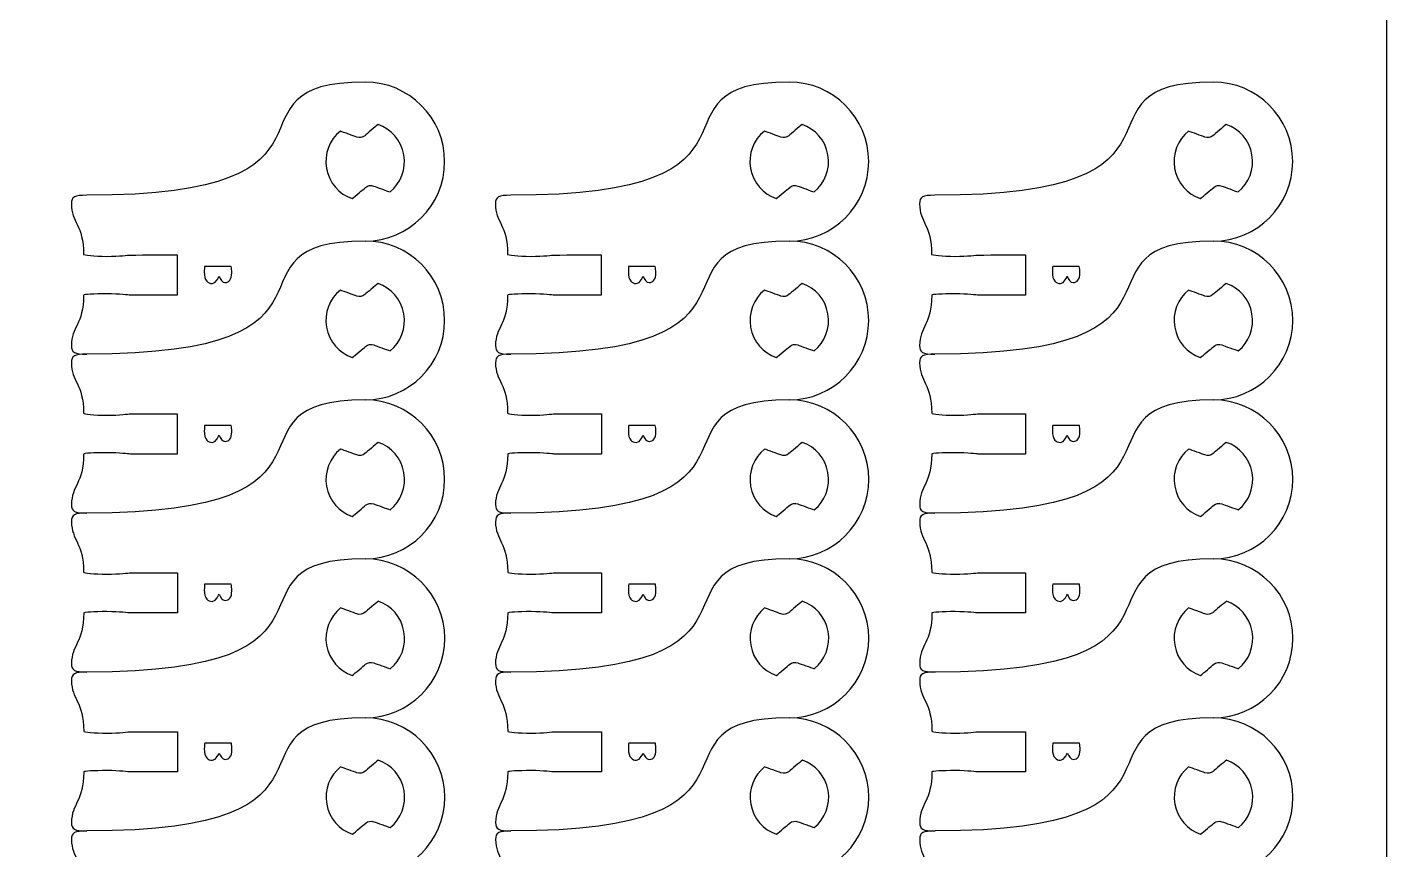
# Model space of a CAD drawing. Extents: x 0 to 300, y 0 to 300.
# Drawn here: x 198.5 to 300, y 53.7 to 115.2 of the extents above; entities that cross this region are included whole.
import ezdxf

# ---------------------------------------------------------------- set-up
doc = ezdxf.new("R2010")
doc.units = 0
doc.header["$MEASUREMENT"] = 0
doc.layers.add('DEFAULT', color=7, linetype='CONTINUOUS')

msp = doc.modelspace()

# ---------------------------------------------------------------- linework, layer by layer
at = {"layer": 'DEFAULT', "color": 1}
for points, knots in [([(295, 0.1), (198.33, 0.1), (101.67, 0.1), (5, 0.1), (2.25, 0.1), (0, 2.35), (0, 5.1), (0, 101.77), (0, 198.43), (0, 295.1), (0, 297.85), (2.25, 300.1), (5, 300.1), (101.67, 300.1), (198.33, 300.1), (295, 300.1), (297.75, 300.1), (300, 297.85), (300, 295.1), (300, 198.43), (300, 101.77), (300, 5.1), (300, 2.35), (297.75, 0.1), (295, 0.1)], [0, 0, 0, 0, 822.047, 822.047, 822.047, 823.047, 823.047, 823.047, 1645.094, 1645.094, 1645.094, 1646.094, 1646.094, 1646.094, 2468.141, 2468.141, 2468.141, 2469.141, 2469.141, 2469.141, 3291.188, 3291.188, 3291.188, 3292.188, 3292.188, 3292.188, 3292.188]), ([(223.69, 99.18), (226.96, 99.18), (229.63, 101.85), (229.63, 105.12), (229.63, 108.39), (226.96, 111.06), (223.69, 111.05), (212.27, 111.05), (224.17, 102.6), (202.9, 102.6), (201.97, 102.6), (201.75, 102.48), (201.75, 101.96), (201.75, 100.56), (202.66, 100.4), (202.66, 98.19), (202.67, 98.13), (203.45, 98.04), (204.41, 98.04), (205.37, 98.04), (205.98, 98.14), (206.16, 98.14), (207.03, 98.14), (209.66, 98.15), (209.66, 98.15), (209.66, 97.15), (209.66, 96.15), (209.66, 95.14), (208.49, 95.14), (207.32, 95.14), (206.16, 95.14), (205.98, 95.14), (205.38, 95.24), (204.41, 95.24), (203.44, 95.24), (202.66, 95.2), (202.66, 95.14), (202.66, 92.93), (201.75, 92.77), (201.75, 91.38), (201.75, 90.86), (201.98, 90.74), (202.9, 90.74)], [0, 0, 0, 0, 1, 1, 1, 2, 2, 2, 3, 3, 3, 4, 4, 4, 5, 5, 5, 6, 6, 6, 7, 7, 7, 8, 8, 8, 16.51, 16.51, 16.51, 26.431, 26.431, 26.431, 27.431, 27.431, 27.431, 28.431, 28.431, 28.431, 29.431, 29.431, 29.431, 30.431, 30.431, 30.431, 30.431]), ([(255.37, 99.18), (258.64, 99.18), (261.3, 101.85), (261.3, 105.12), (261.3, 108.39), (258.64, 111.06), (255.36, 111.05), (243.94, 111.05), (255.84, 102.6), (234.57, 102.6), (233.65, 102.6), (233.42, 102.48), (233.42, 101.96), (233.42, 100.56), (234.33, 100.4), (234.33, 98.19), (234.34, 98.13), (235.12, 98.04), (236.08, 98.04), (237.05, 98.04), (237.66, 98.14), (237.83, 98.14), (238.71, 98.14), (241.33, 98.15), (241.33, 98.15), (241.33, 97.15), (241.33, 96.15), (241.33, 95.14), (240.17, 95.14), (239, 95.14), (237.83, 95.14), (237.66, 95.14), (237.05, 95.24), (236.08, 95.24), (235.11, 95.24), (234.33, 95.2), (234.33, 95.14), (234.33, 92.93), (233.43, 92.77), (233.43, 91.38), (233.43, 90.86), (233.65, 90.74), (234.57, 90.74)], [0, 0, 0, 0, 1, 1, 1, 2, 2, 2, 3, 3, 3, 4, 4, 4, 5, 5, 5, 6, 6, 6, 7, 7, 7, 8, 8, 8, 16.51, 16.51, 16.51, 26.43, 26.43, 26.43, 27.43, 27.43, 27.43, 28.43, 28.43, 28.43, 29.43, 29.43, 29.43, 30.43, 30.43, 30.43, 30.43]), ([(287.04, 99.18), (290.31, 99.18), (292.98, 101.85), (292.97, 105.12), (292.97, 108.39), (290.31, 111.06), (287.04, 111.05), (275.61, 111.05), (287.52, 102.6), (266.24, 102.6), (265.32, 102.6), (265.1, 102.48), (265.1, 101.96), (265.1, 100.56), (266, 100.4), (266, 98.19), (266.02, 98.13), (266.79, 98.04), (267.75, 98.04), (268.72, 98.04), (269.33, 98.14), (269.51, 98.14), (270.38, 98.14), (273.01, 98.15), (273.01, 98.15), (273.01, 97.15), (273.01, 96.15), (273.01, 95.14), (271.84, 95.14), (270.67, 95.14), (269.51, 95.14), (269.33, 95.14), (268.73, 95.24), (267.75, 95.24), (266.79, 95.24), (266.01, 95.2), (266.01, 95.14), (266.01, 92.93), (265.1, 92.77), (265.1, 91.38), (265.1, 90.86), (265.33, 90.74), (266.25, 90.74)], [0, 0, 0, 0, 1, 1, 1, 2, 2, 2, 3, 3, 3, 4, 4, 4, 5, 5, 5, 6, 6, 6, 7, 7, 7, 8, 8, 8, 16.51, 16.51, 16.51, 26.43, 26.43, 26.43, 27.43, 27.43, 27.43, 28.43, 28.43, 28.43, 29.43, 29.43, 29.43, 30.43, 30.43, 30.43, 30.43]), ([(221.84, 107.39), (222.11, 107.29), (222.82, 107.03), (223.06, 106.94), (223.26, 106.87), (223.49, 106.91), (223.66, 107.05), (223.85, 107.21), (224.44, 107.7), (224.66, 107.89), (225.63, 107.55), (226.39, 106.71), (226.58, 105.63), (226.77, 104.55), (226.34, 103.5), (225.55, 102.85), (225.28, 102.94), (224.56, 103.2), (224.32, 103.29), (224.12, 103.36), (223.89, 103.33), (223.72, 103.19), (223.53, 103.02), (222.95, 102.54), (222.72, 102.35), (221.75, 102.69), (220.99, 103.53), (220.8, 104.61), (220.61, 105.69), (221.04, 106.74), (221.84, 107.39)], [1, 1, 1, 1, 2, 2, 2, 3, 3, 3, 4, 4, 4, 5, 5, 5, 6, 6, 6, 7, 7, 7, 8, 8, 8, 9, 9, 9, 10, 10, 10, 11, 11, 11, 11]), ([(253.51, 107.39), (253.79, 107.29), (254.49, 107.03), (254.73, 106.94), (254.94, 106.87), (255.17, 106.91), (255.33, 107.05), (255.53, 107.21), (256.11, 107.7), (256.33, 107.89), (257.3, 107.55), (258.07, 106.71), (258.26, 105.63), (258.45, 104.55), (258.02, 103.5), (257.23, 102.85), (256.96, 102.94), (256.24, 103.2), (256, 103.29), (255.79, 103.36), (255.56, 103.33), (255.4, 103.19), (255.2, 103.02), (254.62, 102.54), (254.4, 102.35), (253.43, 102.69), (252.67, 103.53), (252.48, 104.61), (252.28, 105.69), (252.71, 106.74), (253.51, 107.39)], [1, 1, 1, 1, 2, 2, 2, 3, 3, 3, 4, 4, 4, 5, 5, 5, 6, 6, 6, 7, 7, 7, 8, 8, 8, 9, 9, 9, 10, 10, 10, 11, 11, 11, 11]), ([(285.19, 107.39), (285.46, 107.29), (286.17, 107.03), (286.41, 106.94), (286.61, 106.87), (286.84, 106.91), (287.01, 107.05), (287.2, 107.21), (287.79, 107.7), (288.01, 107.89), (288.98, 107.55), (289.74, 106.71), (289.93, 105.63), (290.12, 104.55), (289.69, 103.5), (288.9, 102.85), (288.63, 102.94), (287.91, 103.2), (287.67, 103.29), (287.47, 103.36), (287.24, 103.33), (287.07, 103.19), (286.88, 103.02), (286.3, 102.54), (286.07, 102.35), (285.1, 102.69), (284.34, 103.53), (284.15, 104.61), (283.96, 105.69), (284.39, 106.74), (285.19, 107.39)], [1, 1, 1, 1, 2, 2, 2, 3, 3, 3, 4, 4, 4, 5, 5, 5, 6, 6, 6, 7, 7, 7, 8, 8, 8, 9, 9, 9, 10, 10, 10, 11, 11, 11, 11]), ([(223.7, 87.32), (226.97, 87.32), (229.63, 89.98), (229.63, 93.25), (229.63, 96.52), (226.97, 99.19), (223.69, 99.18), (212.27, 99.18), (224.17, 90.74), (202.9, 90.74), (201.98, 90.74), (201.75, 90.61), (201.75, 90.09), (201.75, 88.7), (202.66, 88.53), (202.66, 86.33), (202.67, 86.27), (203.45, 86.18), (204.41, 86.17), (205.38, 86.18), (205.99, 86.28), (206.16, 86.28), (207.04, 86.28), (209.66, 86.28), (209.66, 86.28), (209.66, 85.28), (209.66, 84.28), (209.66, 83.28), (208.5, 83.28), (207.33, 83.28), (206.16, 83.28), (205.99, 83.28), (205.38, 83.38), (204.41, 83.38), (203.44, 83.38), (202.66, 83.33), (202.66, 83.28), (202.66, 81.07), (201.76, 80.9), (201.76, 79.51), (201.76, 78.99), (201.98, 78.87), (202.9, 78.87)], [0, 0, 0, 0, 1, 1, 1, 2, 2, 2, 3, 3, 3, 4, 4, 4, 5, 5, 5, 6, 6, 6, 7, 7, 7, 8, 8, 8, 16.51, 16.51, 16.51, 26.43, 26.43, 26.43, 27.43, 27.43, 27.43, 28.43, 28.43, 28.43, 29.43, 29.43, 29.43, 30.43, 30.43, 30.43, 30.43]), ([(255.37, 87.32), (258.64, 87.32), (261.31, 89.98), (261.3, 93.25), (261.3, 96.52), (258.64, 99.19), (255.37, 99.18), (243.94, 99.18), (255.85, 90.74), (234.57, 90.74), (233.65, 90.74), (233.43, 90.61), (233.43, 90.09), (233.43, 88.7), (234.33, 88.53), (234.33, 86.33), (234.34, 86.27), (235.12, 86.18), (236.08, 86.17), (237.05, 86.18), (237.66, 86.28), (237.84, 86.28), (238.71, 86.28), (241.34, 86.28), (241.34, 86.28), (241.34, 85.28), (241.34, 84.28), (241.34, 83.28), (240.17, 83.28), (239, 83.28), (237.84, 83.28), (237.66, 83.28), (237.06, 83.38), (236.08, 83.38), (235.12, 83.38), (234.34, 83.33), (234.34, 83.28), (234.34, 81.07), (233.43, 80.9), (233.43, 79.51), (233.43, 78.99), (233.66, 78.87), (234.58, 78.87)], [0, 0, 0, 0, 1, 1, 1, 2, 2, 2, 3, 3, 3, 4, 4, 4, 5, 5, 5, 6, 6, 6, 7, 7, 7, 8, 8, 8, 16.51, 16.51, 16.51, 26.43, 26.43, 26.43, 27.43, 27.43, 27.43, 28.43, 28.43, 28.43, 29.43, 29.43, 29.43, 30.43, 30.43, 30.43, 30.43]), ([(287.04, 87.32), (290.31, 87.32), (292.98, 89.98), (292.98, 93.25), (292.98, 96.52), (290.31, 99.19), (287.04, 99.18), (275.62, 99.18), (287.52, 90.74), (266.25, 90.74), (265.33, 90.74), (265.1, 90.61), (265.1, 90.09), (265.1, 88.7), (266.01, 88.53), (266.01, 86.33), (266.02, 86.27), (266.8, 86.18), (267.76, 86.17), (268.72, 86.18), (269.34, 86.28), (269.51, 86.28), (270.39, 86.28), (273.01, 86.28), (273.01, 86.28), (273.01, 85.28), (273.01, 84.28), (273.01, 83.28), (271.84, 83.28), (270.68, 83.28), (269.51, 83.28), (269.34, 83.28), (268.73, 83.38), (267.76, 83.38), (266.79, 83.38), (266.01, 83.33), (266.01, 83.28), (266.01, 81.07), (265.11, 80.9), (265.11, 79.51), (265.11, 78.99), (265.33, 78.87), (266.25, 78.87)], [0, 0, 0, 0, 1, 1, 1, 2, 2, 2, 3, 3, 3, 4, 4, 4, 5, 5, 5, 6, 6, 6, 7, 7, 7, 8, 8, 8, 16.51, 16.51, 16.51, 26.43, 26.43, 26.43, 27.43, 27.43, 27.43, 28.43, 28.43, 28.43, 29.43, 29.43, 29.43, 30.43, 30.43, 30.43, 30.43]), ([(221.84, 95.52), (222.12, 95.42), (222.82, 95.16), (223.06, 95.07), (223.27, 95), (223.5, 95.04), (223.66, 95.18), (223.86, 95.35), (224.44, 95.83), (224.66, 96.02), (225.63, 95.68), (226.39, 94.85), (226.58, 93.76), (226.78, 92.68), (226.35, 91.63), (225.56, 90.98), (225.29, 91.08), (224.57, 91.33), (224.33, 91.43), (224.12, 91.5), (223.89, 91.46), (223.73, 91.32), (223.53, 91.15), (222.95, 90.67), (222.73, 90.48), (221.76, 90.82), (221, 91.66), (220.81, 92.74), (220.61, 93.82), (221.04, 94.87), (221.84, 95.52)], [1, 1, 1, 1, 2, 2, 2, 3, 3, 3, 4, 4, 4, 5, 5, 5, 6, 6, 6, 7, 7, 7, 8, 8, 8, 9, 9, 9, 10, 10, 10, 11, 11, 11, 11]), ([(253.51, 95.52), (253.79, 95.42), (254.5, 95.16), (254.74, 95.07), (254.94, 95), (255.17, 95.04), (255.34, 95.18), (255.53, 95.35), (256.11, 95.83), (256.34, 96.02), (257.31, 95.68), (258.07, 94.85), (258.26, 93.76), (258.45, 92.68), (258.02, 91.63), (257.23, 90.98), (256.96, 91.08), (256.24, 91.33), (256, 91.43), (255.8, 91.5), (255.57, 91.46), (255.4, 91.32), (255.21, 91.15), (254.63, 90.67), (254.4, 90.48), (253.43, 90.82), (252.67, 91.66), (252.48, 92.74), (252.29, 93.82), (252.72, 94.87), (253.51, 95.52)], [1, 1, 1, 1, 2, 2, 2, 3, 3, 3, 4, 4, 4, 5, 5, 5, 6, 6, 6, 7, 7, 7, 8, 8, 8, 9, 9, 9, 10, 10, 10, 11, 11, 11, 11]), ([(285.19, 95.52), (285.47, 95.42), (286.17, 95.16), (286.41, 95.07), (286.62, 95), (286.85, 95.04), (287.01, 95.18), (287.21, 95.35), (287.79, 95.83), (288.01, 96.02), (288.98, 95.68), (289.74, 94.85), (289.93, 93.76), (290.12, 92.68), (289.7, 91.63), (288.91, 90.98), (288.64, 91.08), (287.92, 91.33), (287.68, 91.43), (287.47, 91.5), (287.24, 91.46), (287.08, 91.32), (286.88, 91.15), (286.3, 90.67), (286.07, 90.48), (285.1, 90.82), (284.35, 91.66), (284.16, 92.74), (283.96, 93.82), (284.39, 94.87), (285.19, 95.52)], [1, 1, 1, 1, 2, 2, 2, 3, 3, 3, 4, 4, 4, 5, 5, 5, 6, 6, 6, 7, 7, 7, 8, 8, 8, 9, 9, 9, 10, 10, 10, 11, 11, 11, 11]), ([(223.7, 75.45), (226.97, 75.45), (229.64, 78.11), (229.63, 81.38), (229.63, 84.66), (226.97, 87.32), (223.7, 87.32), (212.27, 87.31), (224.18, 78.87), (202.9, 78.87), (201.98, 78.87), (201.76, 78.74), (201.76, 78.22), (201.76, 76.83), (202.66, 76.67), (202.66, 74.46), (202.67, 74.4), (203.45, 74.31), (204.41, 74.31), (205.38, 74.31), (205.99, 74.41), (206.17, 74.41), (207.04, 74.41), (209.67, 74.41), (209.67, 74.41), (209.67, 73.41), (209.67, 72.41), (209.67, 71.41), (208.5, 71.41), (207.33, 71.41), (206.17, 71.41), (205.99, 71.41), (205.39, 71.51), (204.41, 71.51), (203.45, 71.51), (202.67, 71.46), (202.67, 71.41), (202.67, 69.2), (201.76, 69.04), (201.76, 67.64), (201.76, 67.12), (201.99, 67), (202.91, 67)], [0, 0, 0, 0, 1, 1, 1, 2, 2, 2, 3, 3, 3, 4, 4, 4, 5, 5, 5, 6, 6, 6, 7, 7, 7, 8, 8, 8, 16.51, 16.51, 16.51, 26.431, 26.431, 26.431, 27.431, 27.431, 27.431, 28.431, 28.431, 28.431, 29.431, 29.431, 29.431, 30.431, 30.431, 30.431, 30.431]), ([(255.37, 75.45), (258.64, 75.45), (261.31, 78.11), (261.31, 81.38), (261.31, 84.66), (258.64, 87.32), (255.37, 87.32), (243.95, 87.31), (255.85, 78.87), (234.58, 78.87), (233.66, 78.87), (233.43, 78.74), (233.43, 78.22), (233.43, 76.83), (234.34, 76.67), (234.34, 74.46), (234.35, 74.4), (235.13, 74.31), (236.09, 74.31), (237.05, 74.31), (237.66, 74.41), (237.84, 74.41), (238.72, 74.41), (241.34, 74.41), (241.34, 74.41), (241.34, 73.41), (241.34, 72.41), (241.34, 71.41), (240.17, 71.41), (239.01, 71.41), (237.84, 71.41), (237.66, 71.41), (237.06, 71.51), (236.09, 71.51), (235.12, 71.51), (234.34, 71.46), (234.34, 71.41), (234.34, 69.2), (233.43, 69.04), (233.43, 67.64), (233.43, 67.12), (233.66, 67), (234.58, 67)], [0, 0, 0, 0, 1, 1, 1, 2, 2, 2, 3, 3, 3, 4, 4, 4, 5, 5, 5, 6, 6, 6, 7, 7, 7, 8, 8, 8, 16.51, 16.51, 16.51, 26.43, 26.43, 26.43, 27.43, 27.43, 27.43, 28.43, 28.43, 28.43, 29.43, 29.43, 29.43, 30.43, 30.43, 30.43, 30.43]), ([(287.05, 75.45), (290.32, 75.45), (292.99, 78.11), (292.98, 81.38), (292.98, 84.66), (290.32, 87.32), (287.04, 87.32), (275.62, 87.31), (287.52, 78.87), (266.25, 78.87), (265.33, 78.87), (265.11, 78.74), (265.11, 78.22), (265.11, 76.83), (266.01, 76.67), (266.01, 74.46), (266.02, 74.4), (266.8, 74.31), (267.76, 74.31), (268.73, 74.31), (269.34, 74.41), (269.52, 74.41), (270.39, 74.41), (273.01, 74.41), (273.01, 74.41), (273.01, 73.41), (273.01, 72.41), (273.01, 71.41), (271.85, 71.41), (270.68, 71.41), (269.52, 71.41), (269.34, 71.41), (268.74, 71.51), (267.76, 71.51), (266.8, 71.51), (266.02, 71.46), (266.02, 71.41), (266.02, 69.2), (265.11, 69.04), (265.11, 67.64), (265.11, 67.12), (265.33, 67), (266.26, 67)], [0, 0, 0, 0, 1, 1, 1, 2, 2, 2, 3, 3, 3, 4, 4, 4, 5, 5, 5, 6, 6, 6, 7, 7, 7, 8, 8, 8, 16.51, 16.51, 16.51, 26.43, 26.43, 26.43, 27.43, 27.43, 27.43, 28.43, 28.43, 28.43, 29.43, 29.43, 29.43, 30.43, 30.43, 30.43, 30.43]), ([(221.84, 83.65), (222.12, 83.55), (222.83, 83.3), (223.07, 83.21), (223.27, 83.13), (223.5, 83.18), (223.67, 83.31), (223.86, 83.48), (224.44, 83.97), (224.67, 84.15), (225.64, 83.82), (226.4, 82.98), (226.59, 81.89), (226.78, 80.81), (226.35, 79.76), (225.56, 79.11), (225.29, 79.21), (224.57, 79.47), (224.33, 79.56), (224.13, 79.63), (223.9, 79.59), (223.73, 79.45), (223.54, 79.29), (222.95, 78.8), (222.73, 78.61), (221.76, 78.95), (221, 79.79), (220.81, 80.87), (220.62, 81.95), (221.05, 83.01), (221.84, 83.65)], [1, 1, 1, 1, 2, 2, 2, 3, 3, 3, 4, 4, 4, 5, 5, 5, 6, 6, 6, 7, 7, 7, 8, 8, 8, 9, 9, 9, 10, 10, 10, 11, 11, 11, 11]), ([(253.52, 83.65), (253.8, 83.55), (254.5, 83.3), (254.74, 83.21), (254.95, 83.13), (255.18, 83.18), (255.34, 83.31), (255.54, 83.48), (256.12, 83.97), (256.34, 84.15), (257.31, 83.82), (258.07, 82.98), (258.26, 81.89), (258.45, 80.81), (258.03, 79.76), (257.24, 79.11), (256.96, 79.21), (256.24, 79.47), (256.01, 79.56), (255.8, 79.63), (255.57, 79.59), (255.41, 79.45), (255.21, 79.29), (254.63, 78.8), (254.4, 78.61), (253.43, 78.95), (252.67, 79.79), (252.48, 80.87), (252.29, 81.95), (252.72, 83.01), (253.52, 83.65)], [1, 1, 1, 1, 2, 2, 2, 3, 3, 3, 4, 4, 4, 5, 5, 5, 6, 6, 6, 7, 7, 7, 8, 8, 8, 9, 9, 9, 10, 10, 10, 11, 11, 11, 11]), ([(285.19, 83.65), (285.47, 83.55), (286.18, 83.3), (286.42, 83.21), (286.62, 83.13), (286.85, 83.18), (287.02, 83.31), (287.21, 83.48), (287.79, 83.97), (288.01, 84.15), (288.98, 83.82), (289.75, 82.98), (289.94, 81.89), (290.13, 80.81), (289.7, 79.76), (288.91, 79.11), (288.64, 79.21), (287.92, 79.47), (287.68, 79.56), (287.47, 79.63), (287.25, 79.59), (287.08, 79.45), (286.89, 79.29), (286.3, 78.8), (286.08, 78.61), (285.11, 78.95), (284.35, 79.79), (284.16, 80.87), (283.96, 81.95), (284.4, 83.01), (285.19, 83.65)], [1, 1, 1, 1, 2, 2, 2, 3, 3, 3, 4, 4, 4, 5, 5, 5, 6, 6, 6, 7, 7, 7, 8, 8, 8, 9, 9, 9, 10, 10, 10, 11, 11, 11, 11]), ([(223.7, 63.58), (226.97, 63.58), (229.64, 66.25), (229.64, 69.52), (229.64, 72.79), (226.97, 75.45), (223.7, 75.45), (212.28, 75.45), (224.18, 67), (202.91, 67), (201.99, 67), (201.76, 66.88), (201.76, 66.35), (201.76, 64.96), (202.67, 64.8), (202.67, 62.59), (202.68, 62.53), (203.46, 62.44), (204.42, 62.44), (205.38, 62.44), (205.99, 62.54), (206.17, 62.54), (207.04, 62.54), (209.67, 62.54), (209.67, 62.54), (209.67, 61.54), (209.67, 60.54), (209.67, 59.54), (208.5, 59.54), (207.34, 59.54), (206.17, 59.54), (205.99, 59.54), (205.39, 59.64), (204.42, 59.64), (203.45, 59.64), (202.67, 59.6), (202.67, 59.54), (202.67, 57.33), (201.76, 57.17), (201.76, 55.77), (201.76, 55.26), (201.99, 55.13), (202.91, 55.13)], [0, 0, 0, 0, 1, 1, 1, 2, 2, 2, 3, 3, 3, 4, 4, 4, 5, 5, 5, 6, 6, 6, 7, 7, 7, 8, 8, 8, 16.51, 16.51, 16.51, 26.431, 26.431, 26.431, 27.431, 27.431, 27.431, 28.431, 28.431, 28.431, 29.431, 29.431, 29.431, 30.431, 30.431, 30.431, 30.431]), ([(255.38, 63.58), (258.65, 63.58), (261.31, 66.25), (261.31, 69.52), (261.31, 72.79), (258.65, 75.45), (255.37, 75.45), (243.95, 75.45), (255.85, 67), (234.58, 67), (233.66, 67), (233.43, 66.88), (233.43, 66.35), (233.43, 64.96), (234.34, 64.8), (234.34, 62.59), (234.35, 62.53), (235.13, 62.44), (236.09, 62.44), (237.06, 62.44), (237.67, 62.54), (237.84, 62.54), (238.72, 62.54), (241.34, 62.54), (241.34, 62.54), (241.34, 61.54), (241.34, 60.54), (241.34, 59.54), (240.18, 59.54), (239.01, 59.54), (237.84, 59.54), (237.67, 59.54), (237.06, 59.64), (236.09, 59.64), (235.12, 59.64), (234.34, 59.6), (234.34, 59.54), (234.34, 57.33), (233.44, 57.17), (233.44, 55.77), (233.44, 55.26), (233.66, 55.13), (234.58, 55.13)], [0, 0, 0, 0, 1, 1, 1, 2, 2, 2, 3, 3, 3, 4, 4, 4, 5, 5, 5, 6, 6, 6, 7, 7, 7, 8, 8, 8, 16.51, 16.51, 16.51, 26.43, 26.43, 26.43, 27.43, 27.43, 27.43, 28.43, 28.43, 28.43, 29.43, 29.43, 29.43, 30.43, 30.43, 30.43, 30.43]), ([(287.05, 63.58), (290.32, 63.58), (292.99, 66.25), (292.99, 69.52), (292.99, 72.79), (290.32, 75.45), (287.05, 75.45), (275.63, 75.45), (287.53, 67), (266.26, 67), (265.33, 67), (265.11, 66.88), (265.11, 66.35), (265.11, 64.96), (266.02, 64.8), (266.02, 62.59), (266.03, 62.53), (266.81, 62.44), (267.77, 62.44), (268.73, 62.44), (269.34, 62.54), (269.52, 62.54), (270.39, 62.54), (273.02, 62.54), (273.02, 62.54), (273.02, 61.54), (273.02, 60.54), (273.02, 59.54), (271.85, 59.54), (270.69, 59.54), (269.52, 59.54), (269.34, 59.54), (268.74, 59.64), (267.77, 59.64), (266.8, 59.64), (266.02, 59.6), (266.02, 59.54), (266.02, 57.33), (265.11, 57.17), (265.11, 55.77), (265.11, 55.26), (265.34, 55.13), (266.26, 55.13)], [0, 0, 0, 0, 1, 1, 1, 2, 2, 2, 3, 3, 3, 4, 4, 4, 5, 5, 5, 6, 6, 6, 7, 7, 7, 8, 8, 8, 16.51, 16.51, 16.51, 26.43, 26.43, 26.43, 27.43, 27.43, 27.43, 28.43, 28.43, 28.43, 29.43, 29.43, 29.43, 30.43, 30.43, 30.43, 30.43]), ([(221.85, 71.79), (222.13, 71.69), (222.83, 71.43), (223.07, 71.34), (223.28, 71.27), (223.51, 71.31), (223.67, 71.45), (223.86, 71.61), (224.45, 72.1), (224.67, 72.28), (225.64, 71.95), (226.4, 71.11), (226.59, 70.02), (226.78, 68.94), (226.36, 67.89), (225.57, 67.24), (225.29, 67.34), (224.57, 67.6), (224.33, 67.69), (224.13, 67.76), (223.9, 67.72), (223.73, 67.59), (223.54, 67.42), (222.96, 66.93), (222.73, 66.74), (221.76, 67.08), (221, 67.92), (220.81, 69), (220.62, 70.09), (221.05, 71.14), (221.85, 71.79)], [1, 1, 1, 1, 2, 2, 2, 3, 3, 3, 4, 4, 4, 5, 5, 5, 6, 6, 6, 7, 7, 7, 8, 8, 8, 9, 9, 9, 10, 10, 10, 11, 11, 11, 11]), ([(253.52, 71.79), (253.8, 71.69), (254.51, 71.43), (254.75, 71.34), (254.95, 71.27), (255.18, 71.31), (255.35, 71.45), (255.54, 71.61), (256.12, 72.1), (256.34, 72.28), (257.31, 71.95), (258.08, 71.11), (258.27, 70.02), (258.46, 68.94), (258.03, 67.89), (257.24, 67.24), (256.97, 67.34), (256.25, 67.6), (256.01, 67.69), (255.8, 67.76), (255.57, 67.72), (255.41, 67.59), (255.21, 67.42), (254.63, 66.93), (254.41, 66.74), (253.44, 67.08), (252.68, 67.92), (252.49, 69), (252.29, 70.09), (252.72, 71.14), (253.52, 71.79)], [1, 1, 1, 1, 2, 2, 2, 3, 3, 3, 4, 4, 4, 5, 5, 5, 6, 6, 6, 7, 7, 7, 8, 8, 8, 9, 9, 9, 10, 10, 10, 11, 11, 11, 11]), ([(285.2, 71.79), (285.47, 71.69), (286.18, 71.43), (286.42, 71.34), (286.62, 71.27), (286.85, 71.31), (287.02, 71.45), (287.21, 71.61), (287.8, 72.1), (288.02, 72.28), (288.99, 71.95), (289.75, 71.11), (289.94, 70.02), (290.13, 68.94), (289.7, 67.89), (288.91, 67.24), (288.64, 67.34), (287.92, 67.6), (287.68, 67.69), (287.48, 67.76), (287.25, 67.72), (287.08, 67.59), (286.89, 67.42), (286.31, 66.93), (286.08, 66.74), (285.11, 67.08), (284.35, 67.92), (284.16, 69), (283.97, 70.09), (284.4, 71.14), (285.2, 71.79)], [1, 1, 1, 1, 2, 2, 2, 3, 3, 3, 4, 4, 4, 5, 5, 5, 6, 6, 6, 7, 7, 7, 8, 8, 8, 9, 9, 9, 10, 10, 10, 11, 11, 11, 11]), ([(223.71, 51.71), (226.98, 51.71), (229.64, 54.38), (229.64, 57.65), (229.64, 60.92), (226.98, 63.59), (223.7, 63.58), (212.28, 63.58), (224.18, 55.13), (202.91, 55.13), (201.99, 55.13), (201.76, 55.01), (201.76, 54.49), (201.76, 53.09), (202.67, 52.93), (202.67, 50.72), (202.68, 50.66), (203.46, 50.57), (204.42, 50.57), (205.39, 50.57), (206, 50.67), (206.17, 50.67), (207.05, 50.67), (209.67, 50.68), (209.67, 50.68), (209.67, 49.68), (209.67, 48.68), (209.67, 47.68), (208.51, 47.68), (207.34, 47.68), (206.17, 47.68), (206, 47.68), (205.39, 47.77), (204.42, 47.77), (203.45, 47.77), (202.67, 47.73), (202.67, 47.68), (202.67, 45.46), (201.77, 45.3), (201.77, 43.91), (201.77, 43.39), (201.99, 43.27), (202.91, 43.27)], [0, 0, 0, 0, 1, 1, 1, 2, 2, 2, 3, 3, 3, 4, 4, 4, 5, 5, 5, 6, 6, 6, 7, 7, 7, 8, 8, 8, 16.51, 16.51, 16.51, 26.431, 26.431, 26.431, 27.431, 27.431, 27.431, 28.431, 28.431, 28.431, 29.431, 29.431, 29.431, 30.431, 30.431, 30.431, 30.431]), ([(255.38, 51.71), (258.65, 51.71), (261.32, 54.38), (261.31, 57.65), (261.31, 60.92), (258.65, 63.59), (255.38, 63.58), (243.95, 63.58), (255.86, 55.13), (234.58, 55.13), (233.66, 55.13), (233.44, 55.01), (233.44, 54.49), (233.44, 53.09), (234.34, 52.93), (234.34, 50.72), (234.36, 50.66), (235.13, 50.57), (236.09, 50.57), (237.06, 50.57), (237.67, 50.67), (237.85, 50.67), (238.72, 50.67), (241.35, 50.68), (241.35, 50.68), (241.35, 49.68), (241.35, 48.68), (241.35, 47.68), (240.18, 47.68), (239.01, 47.68), (237.85, 47.68), (237.67, 47.68), (237.07, 47.77), (236.09, 47.77), (235.13, 47.77), (234.35, 47.73), (234.35, 47.68), (234.35, 45.46), (233.44, 45.3), (233.44, 43.91), (233.44, 43.39), (233.67, 43.27), (234.59, 43.27)], [0, 0, 0, 0, 1, 1, 1, 2, 2, 2, 3, 3, 3, 4, 4, 4, 5, 5, 5, 6, 6, 6, 7, 7, 7, 8, 8, 8, 16.51, 16.51, 16.51, 26.43, 26.43, 26.43, 27.43, 27.43, 27.43, 28.43, 28.43, 28.43, 29.43, 29.43, 29.43, 30.43, 30.43, 30.43, 30.43]), ([(287.06, 51.71), (290.33, 51.71), (292.99, 54.38), (292.99, 57.65), (292.99, 60.92), (290.33, 63.59), (287.05, 63.58), (275.63, 63.58), (287.53, 55.13), (266.26, 55.13), (265.34, 55.13), (265.11, 55.01), (265.11, 54.49), (265.11, 53.09), (266.02, 52.93), (266.02, 50.72), (266.03, 50.66), (266.81, 50.57), (267.77, 50.57), (268.74, 50.57), (269.35, 50.67), (269.52, 50.67), (270.4, 50.67), (273.02, 50.68), (273.02, 50.68), (273.02, 49.68), (273.02, 48.68), (273.02, 47.68), (271.86, 47.68), (270.69, 47.68), (269.52, 47.68), (269.35, 47.68), (268.74, 47.77), (267.77, 47.77), (266.8, 47.77), (266.02, 47.73), (266.02, 47.68), (266.02, 45.46), (265.12, 45.3), (265.12, 43.91), (265.12, 43.39), (265.34, 43.27), (266.26, 43.27)], [0, 0, 0, 0, 1, 1, 1, 2, 2, 2, 3, 3, 3, 4, 4, 4, 5, 5, 5, 6, 6, 6, 7, 7, 7, 8, 8, 8, 16.51, 16.51, 16.51, 26.43, 26.43, 26.43, 27.43, 27.43, 27.43, 28.43, 28.43, 28.43, 29.43, 29.43, 29.43, 30.43, 30.43, 30.43, 30.43]), ([(221.85, 59.92), (222.13, 59.82), (222.83, 59.56), (223.07, 59.47), (223.28, 59.4), (223.51, 59.44), (223.67, 59.58), (223.87, 59.74), (224.45, 60.23), (224.67, 60.42), (225.64, 60.08), (226.41, 59.24), (226.6, 58.16), (226.79, 57.08), (226.36, 56.03), (225.57, 55.38), (225.3, 55.48), (224.58, 55.73), (224.34, 55.82), (224.13, 55.89), (223.9, 55.86), (223.74, 55.72), (223.54, 55.55), (222.96, 55.07), (222.74, 54.88), (221.77, 55.22), (221.01, 56.06), (220.82, 57.14), (220.62, 58.22), (221.05, 59.27), (221.85, 59.92)], [1, 1, 1, 1, 2, 2, 2, 3, 3, 3, 4, 4, 4, 5, 5, 5, 6, 6, 6, 7, 7, 7, 8, 8, 8, 9, 9, 9, 10, 10, 10, 11, 11, 11, 11]), ([(253.53, 59.92), (253.8, 59.82), (254.51, 59.56), (254.75, 59.47), (254.95, 59.4), (255.18, 59.44), (255.35, 59.58), (255.54, 59.74), (256.13, 60.23), (256.35, 60.42), (257.32, 60.08), (258.08, 59.24), (258.27, 58.16), (258.46, 57.08), (258.03, 56.03), (257.24, 55.38), (256.97, 55.48), (256.25, 55.73), (256.01, 55.82), (255.81, 55.89), (255.58, 55.86), (255.41, 55.72), (255.22, 55.55), (254.64, 55.07), (254.41, 54.88), (253.44, 55.22), (252.68, 56.06), (252.49, 57.14), (252.3, 58.22), (252.73, 59.27), (253.53, 59.92)], [1, 1, 1, 1, 2, 2, 2, 3, 3, 3, 4, 4, 4, 5, 5, 5, 6, 6, 6, 7, 7, 7, 8, 8, 8, 9, 9, 9, 10, 10, 10, 11, 11, 11, 11]), ([(285.2, 59.92), (285.48, 59.82), (286.18, 59.56), (286.42, 59.47), (286.63, 59.4), (286.86, 59.44), (287.02, 59.58), (287.22, 59.74), (287.8, 60.23), (288.02, 60.42), (288.99, 60.08), (289.75, 59.24), (289.94, 58.16), (290.14, 57.08), (289.71, 56.03), (288.92, 55.38), (288.65, 55.48), (287.93, 55.73), (287.69, 55.82), (287.48, 55.89), (287.25, 55.86), (287.09, 55.72), (286.89, 55.55), (286.31, 55.07), (286.09, 54.88), (285.12, 55.22), (284.36, 56.06), (284.17, 57.14), (283.97, 58.22), (284.4, 59.27), (285.2, 59.92)], [1, 1, 1, 1, 2, 2, 2, 3, 3, 3, 4, 4, 4, 5, 5, 5, 6, 6, 6, 7, 7, 7, 8, 8, 8, 9, 9, 9, 10, 10, 10, 11, 11, 11, 11])]:
    msp.add_open_spline(points, degree=3, knots=knots, dxfattribs=at)
at = {"layer": 'DEFAULT', "color": 250}
for points in [[(213.68, 97.28), (213.71, 97.17), (213.73, 96.99), (213.73, 96.81), (213.73, 96.54), (213.68, 96.38), (213.58, 96.25), (213.5, 96.15), (213.38, 96.08), (213.22, 96.08), (213.03, 96.08), (212.86, 96.34), (212.78, 96.55), (212.78, 96.55), (212.57, 96.01), (212.27, 96.01), (212.09, 96.01), (211.96, 96.08), (211.86, 96.18), (211.73, 96.32), (211.67, 96.55), (211.67, 96.88), (211.67, 97.06), (211.69, 97.2), (211.7, 97.28), (212.36, 97.28), (213.02, 97.28), (213.68, 97.28)], [(245.36, 97.28), (245.38, 97.17), (245.4, 96.99), (245.4, 96.81), (245.4, 96.54), (245.36, 96.38), (245.25, 96.25), (245.18, 96.15), (245.06, 96.08), (244.9, 96.08), (244.7, 96.08), (244.53, 96.34), (244.45, 96.55), (244.45, 96.55), (244.24, 96.01), (243.94, 96.01), (243.77, 96.01), (243.64, 96.08), (243.54, 96.18), (243.41, 96.32), (243.35, 96.55), (243.35, 96.88), (243.35, 97.06), (243.36, 97.2), (243.37, 97.28), (244.03, 97.28), (244.7, 97.28), (245.36, 97.28)], [(277.03, 97.28), (277.06, 97.17), (277.08, 96.99), (277.08, 96.81), (277.08, 96.54), (277.03, 96.38), (276.93, 96.25), (276.85, 96.15), (276.73, 96.08), (276.57, 96.08), (276.38, 96.08), (276.21, 96.34), (276.13, 96.55), (276.13, 96.55), (275.92, 96.01), (275.62, 96.01), (275.44, 96.01), (275.31, 96.08), (275.21, 96.18), (275.08, 96.32), (275.02, 96.55), (275.02, 96.88), (275.02, 97.06), (275.03, 97.2), (275.05, 97.28), (275.71, 97.28), (276.37, 97.28), (277.03, 97.28)], [(213.69, 85.41), (213.71, 85.3), (213.73, 85.12), (213.73, 84.94), (213.73, 84.68), (213.69, 84.51), (213.58, 84.38), (213.51, 84.28), (213.39, 84.22), (213.23, 84.22), (213.03, 84.22), (212.86, 84.47), (212.78, 84.69), (212.78, 84.69), (212.57, 84.14), (212.27, 84.14), (212.1, 84.14), (211.96, 84.21), (211.87, 84.31), (211.74, 84.45), (211.68, 84.68), (211.68, 85.01), (211.68, 85.19), (211.69, 85.33), (211.7, 85.41), (212.36, 85.41), (213.03, 85.41), (213.69, 85.41)], [(245.36, 85.41), (245.39, 85.3), (245.41, 85.12), (245.41, 84.94), (245.41, 84.68), (245.36, 84.51), (245.26, 84.38), (245.18, 84.28), (245.06, 84.22), (244.9, 84.22), (244.71, 84.22), (244.54, 84.47), (244.46, 84.69), (244.46, 84.69), (244.24, 84.14), (243.94, 84.14), (243.77, 84.14), (243.64, 84.21), (243.54, 84.31), (243.41, 84.45), (243.35, 84.68), (243.35, 85.01), (243.35, 85.19), (243.36, 85.33), (243.38, 85.41), (244.04, 85.41), (244.7, 85.41), (245.36, 85.41)], [(277.04, 85.41), (277.06, 85.3), (277.08, 85.12), (277.08, 84.94), (277.08, 84.68), (277.03, 84.51), (276.93, 84.38), (276.85, 84.28), (276.74, 84.22), (276.58, 84.22), (276.38, 84.22), (276.21, 84.47), (276.13, 84.69), (276.13, 84.69), (275.92, 84.14), (275.62, 84.14), (275.45, 84.14), (275.31, 84.21), (275.21, 84.31), (275.09, 84.45), (275.03, 84.68), (275.03, 85.01), (275.03, 85.19), (275.04, 85.33), (275.05, 85.41), (275.71, 85.41), (276.38, 85.41), (277.04, 85.41)], [(213.69, 73.55), (213.72, 73.43), (213.73, 73.25), (213.73, 73.07), (213.73, 72.81), (213.69, 72.64), (213.59, 72.52), (213.51, 72.41), (213.39, 72.35), (213.23, 72.35), (213.04, 72.35), (212.86, 72.6), (212.79, 72.82), (212.79, 72.82), (212.57, 72.27), (212.27, 72.27), (212.1, 72.27), (211.97, 72.34), (211.87, 72.44), (211.74, 72.58), (211.68, 72.81), (211.68, 73.14), (211.68, 73.32), (211.69, 73.46), (211.7, 73.55), (212.37, 73.55), (213.03, 73.55), (213.69, 73.55)], [(245.37, 73.55), (245.39, 73.43), (245.41, 73.25), (245.41, 73.07), (245.41, 72.81), (245.36, 72.64), (245.26, 72.52), (245.18, 72.41), (245.06, 72.35), (244.91, 72.35), (244.71, 72.35), (244.54, 72.6), (244.46, 72.82), (244.46, 72.82), (244.25, 72.27), (243.95, 72.27), (243.77, 72.27), (243.64, 72.34), (243.54, 72.44), (243.41, 72.58), (243.35, 72.81), (243.35, 73.14), (243.35, 73.32), (243.37, 73.46), (243.38, 73.55), (244.04, 73.55), (244.7, 73.55), (245.37, 73.55)], [(277.04, 73.55), (277.07, 73.43), (277.08, 73.25), (277.08, 73.07), (277.08, 72.81), (277.04, 72.64), (276.94, 72.52), (276.86, 72.41), (276.74, 72.35), (276.58, 72.35), (276.38, 72.35), (276.21, 72.6), (276.14, 72.82), (276.14, 72.82), (275.92, 72.27), (275.62, 72.27), (275.45, 72.27), (275.32, 72.34), (275.22, 72.44), (275.09, 72.58), (275.03, 72.81), (275.03, 73.14), (275.03, 73.32), (275.04, 73.46), (275.05, 73.55), (275.72, 73.55), (276.38, 73.55), (277.04, 73.55)], [(213.7, 61.68), (213.72, 61.57), (213.74, 61.39), (213.74, 61.2), (213.74, 60.94), (213.69, 60.77), (213.59, 60.65), (213.51, 60.54), (213.39, 60.48), (213.23, 60.48), (213.04, 60.48), (212.87, 60.74), (212.79, 60.95), (212.79, 60.95), (212.58, 60.41), (212.28, 60.41), (212.1, 60.41), (211.97, 60.47), (211.87, 60.58), (211.74, 60.72), (211.68, 60.95), (211.68, 61.28), (211.68, 61.45), (211.7, 61.59), (211.71, 61.68), (212.37, 61.68), (213.03, 61.68), (213.7, 61.68)], [(245.37, 61.68), (245.39, 61.57), (245.41, 61.39), (245.41, 61.2), (245.41, 60.94), (245.37, 60.77), (245.27, 60.65), (245.19, 60.54), (245.07, 60.48), (244.91, 60.48), (244.71, 60.48), (244.54, 60.74), (244.46, 60.95), (244.46, 60.95), (244.25, 60.41), (243.95, 60.41), (243.78, 60.41), (243.65, 60.47), (243.55, 60.58), (243.42, 60.72), (243.36, 60.95), (243.36, 61.28), (243.36, 61.45), (243.37, 61.59), (243.38, 61.68), (244.05, 61.68), (244.71, 61.68), (245.37, 61.68)], [(277.04, 61.68), (277.07, 61.57), (277.09, 61.39), (277.09, 61.2), (277.09, 60.94), (277.04, 60.77), (276.94, 60.65), (276.86, 60.54), (276.74, 60.48), (276.58, 60.48), (276.39, 60.48), (276.22, 60.74), (276.14, 60.95), (276.14, 60.95), (275.93, 60.41), (275.63, 60.41), (275.45, 60.41), (275.32, 60.47), (275.22, 60.58), (275.09, 60.72), (275.03, 60.95), (275.03, 61.28), (275.03, 61.45), (275.05, 61.59), (275.06, 61.68), (275.72, 61.68), (276.38, 61.68), (277.04, 61.68)]]:
    msp.add_open_spline(points, degree=3, knots=[5.635, 5.635, 5.635, 5.635, 6.635, 6.635, 6.635, 7.635, 7.635, 7.635, 8.635, 8.635, 8.635, 9.635, 9.635, 9.635, 10.635, 10.635, 10.635, 11.635, 11.635, 11.635, 12.635, 12.635, 12.635, 13.635, 13.635, 13.635, 19.27, 19.27, 19.27, 19.27], dxfattribs=at)

doc.saveas('drawing.dxf')
